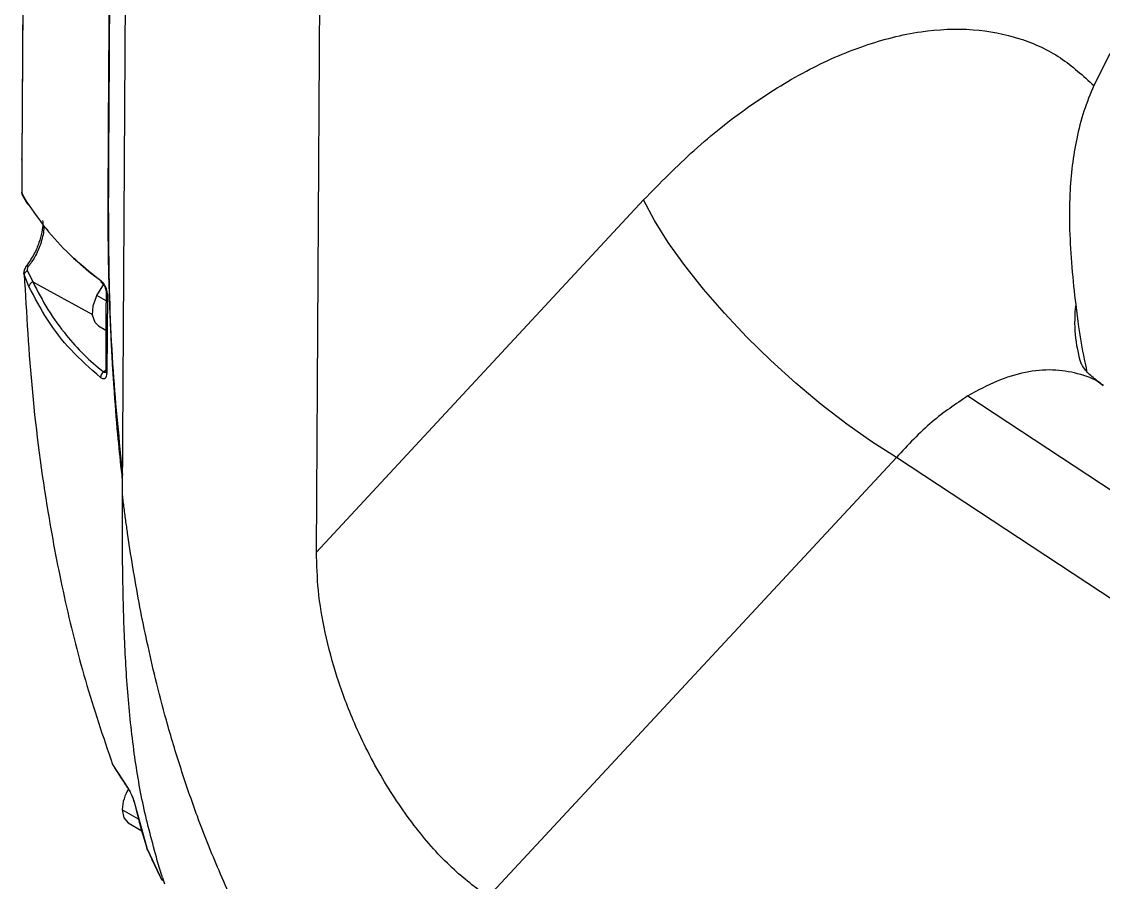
# Model space of a CAD drawing. Header units: millimetres. Extents: x -356 to 237, y 0 to 365.
# Drawn here: x -221.762 to -217.709, y 255.303 to 258.53 of the extents above; entities that cross this region are included whole.
import ezdxf

# ---------------------------------------------------------------- set-up
doc = ezdxf.new("R2010")
doc.units = ezdxf.units.MM

msp = doc.modelspace()

# ---------------------------------------------------------------- linework, layer by layer
at = {"color": 7, "linetype": 'Continuous', "lineweight": 25}
for p, q in [((-221.3844, 256.7558), (-221.354, 261.6857)), ((-220.6575, 256.5415), (-220.6356, 260.1034)), ((-221.7493, 259.855), (-221.7613, 258.0093)), ((-217.6259, 258.5255), (-217.7445, 258.2902)), ((-221.7619, 258.0173), (-221.7615, 257.8921)), ((-221.7609, 257.8845), (-221.7426, 257.8536)), ((-220.6575, 256.5415), (-219.4314, 257.8616)), ((-221.7527, 257.5817), (-221.7537, 257.5879)), ((-221.735, 257.5367), (-221.7527, 257.5817)), ((-221.7399, 257.5962), (-221.7202, 257.5541)), ((-221.7202, 257.5541), (-221.4967, 257.4315)), ((-221.4461, 257.4833), (-221.4809, 257.5033)), ((-221.441, 257.5096), (-221.4425, 257.2108)), ((-221.4746, 257.3901), (-221.4466, 257.3739)), ((-221.4553, 257.2167), (-221.447, 257.224)), ((-218.216, 257.1271), (-216.8862, 256.2503)), ((-218.4837, 256.896), (-220.0148, 255.2475)), ((-216.8887, 255.8443), (-218.4837, 256.896)), ((-221.4214, 255.7447), (-221.3628, 255.6547)), ((-221.4182, 255.7394), (-221.4173, 255.7387)), ((-221.3594, 255.6491), (-221.3559, 255.6432)), ((-221.3425, 255.6112), (-221.3421, 255.6097)), ((-221.3404, 255.6043), (-221.2922, 255.4277)), ((-221.3244, 255.5397), (-221.3857, 255.5751)), ((-221.3633, 255.5255), (-221.3122, 255.496)), ((-221.2908, 255.4241), (-221.2922, 255.4277)), ((-221.291, 255.4261), (-221.2365, 255.3113)), ((-221.2366, 255.3137), (-221.2301, 255.3095)), ((-221.2342, 255.3216), (-221.2329, 255.3181)), ((-221.2256, 255.2961), (-221.233, 255.3181))]:
    msp.add_line(p, q, dxfattribs=at)
at = {"color": 7, "linetype": 'Continuous', "lineweight": 25, "flags": 128}
for points in [[(-221.7501, 259.8659), (-221.7558, 258.9797), (-221.7619, 258.0173)], [(-218.4837, 256.896), (-218.5757, 256.9544), (-218.6704, 257.0211), (-218.7662, 257.095), (-218.8614, 257.1748), (-218.9546, 257.2594), (-219.0442, 257.3472), (-219.1287, 257.4368), (-219.2069, 257.5268), (-219.2773, 257.6157), (-219.3388, 257.7021), (-219.3905, 257.7845), (-219.4314, 257.8616)], [(-221.7442, 257.6145), (-221.7438, 257.6149), (-221.7426, 257.615), (-221.7409, 257.6147), (-221.7387, 257.6139), (-221.7361, 257.6127)], [(-221.4809, 257.5033), (-221.4583, 257.5389), (-221.4549, 257.5429)], [(-221.4746, 257.3901), (-221.4871, 257.4018), (-221.4965, 257.4291), (-221.4943, 257.4648), (-221.4809, 257.5033)], [(-221.3857, 255.5751), (-221.3799, 255.5446), (-221.3633, 255.5255), (-221.3633, 255.5255)]]:
    msp.add_lwpolyline(points, dxfattribs=at)
at = {"color": 7, "linetype": 'Continuous', "lineweight": 25}
for centre, radius, start, end in [((-221.749, 258.0143), 0.0133, 166.7134, 202.2746), ((-221.7447, 257.8854), 0.0162, 183.054, 214.8976), ((-221.7285, 257.854), 0.014, 181.5799, 217.8602), ((-221.7282, 257.8545), 0.0146, 218.35, 246.5544), ((-221.7343, 257.5783), 0.0187, 107.4246, 169.7733), ((-221.7143, 257.5341), 0.0208, 106.4876, 172.768), ((-221.4558, 257.5585), 0.0102, 174.9335, 231.1675), ((-221.4367, 257.5178), 0.0093, 184.0106, 241.8693), ((-217.2851, 257.4048), 0.531, 173.0661, 197.2166), ((-221.4397, 257.1944), 0.0272, 124.9067, 176.4608), ((-221.438, 257.2187), 0.00905, 182.3556, 240.2356), ((-221.4107, 255.7476), 0.0111, 194.7912, 227.1512), ((-221.2218, 255.5675), 0.1641, 148.1329, 177.3559), ((-221.3524, 255.6572), 0.0107, 193.5659, 229.301), ((-221.3324, 255.6098), 0.00968, 180.4163, 214.4729), ((-221.2835, 255.4333), 0.0103, 182.6019, 212.8627)]:
    msp.add_arc(centre, radius, start, end, dxfattribs=at)
for points, knots in [([(-221.384, 256.8137), (-221.3854, 256.8254), (-221.3921, 256.8817), (-221.4035, 256.9972), (-221.4138, 257.125), (-221.4206, 257.2292), (-221.4243, 257.2951), (-221.4274, 257.358), (-221.4302, 257.4206), (-221.4353, 257.5575), (-221.439, 257.7644), (-221.4373, 257.9869), (-221.4366, 258.1379), (-221.4362, 258.2133), (-221.4358, 258.274), (-221.4354, 258.339), (-221.4349, 258.4231), (-221.4342, 258.5408), (-221.4333, 258.6967), (-221.4324, 258.8374), (-221.4318, 258.9428), (-221.4314, 259.0027), (-221.431, 259.0648), (-221.4306, 259.1293), (-221.4302, 259.196), (-221.4293, 259.3424), (-221.428, 259.5624), (-221.4263, 259.8502), (-221.4247, 260.1224), (-221.4231, 260.3874), (-221.4213, 260.6821), (-221.4195, 261.0111), (-221.4173, 261.3717), (-221.4163, 261.6119), (-221.4158, 261.7324)], [0, 0, 0, 0, 0.0071681, 0.034581, 0.0707452, 0.0853446, 0.098209, 0.1110094, 0.1237495, 0.1364339, 0.1944883, 0.2499257, 0.2720832, 0.2865522, 0.2958765, 0.3090865, 0.3261823, 0.3471638, 0.3808108, 0.4212278, 0.4329328, 0.4451012, 0.4577352, 0.4708327, 0.4843947, 0.4984221, 0.5600629, 0.6185419, 0.6738581, 0.7260114, 0.7801411, 0.8535086, 0.9265738, 1, 1, 1, 1]), ([(-221.4127, 261.7301), (-221.4135, 261.5857), (-221.415, 261.297), (-221.4187, 260.7814), (-221.4238, 260.0052), (-221.429, 259.2287), (-221.4336, 258.5344), (-221.4361, 258.0998), (-221.4393, 257.6613), (-221.4256, 257.237), (-221.3972, 256.9594), (-221.3839, 256.8298)], [0, 0, 0, 0, 0.088377, 0.176699, 0.315496, 0.563357, 0.651885, 0.740432, 0.829271, 0.920259, 1, 1, 1, 1]), ([(-219.4314, 257.8616), (-219.3695, 257.9249), (-219.2463, 258.0509), (-219.0419, 258.2134), (-218.8287, 258.3471), (-218.6119, 258.4437), (-218.4006, 258.4978), (-218.2016, 258.5077), (-218.0228, 258.4738), (-217.8659, 258.402), (-217.7845, 258.3271), (-217.7445, 258.2902)], [0, 0, 0, 0, 0.13677, 0.272067, 0.402403, 0.524757, 0.637209, 0.737745, 0.829888, 0.916318, 1, 1, 1, 1]), ([(-217.7445, 258.2902), (-217.7574, 258.2586), (-217.7838, 258.1939), (-217.8095, 258.0933), (-217.8266, 257.9893), (-217.8359, 257.8751), (-217.8362, 257.7474), (-217.8277, 257.6089), (-217.8174, 257.5155), (-217.8122, 257.4689)], [0, 0, 0, 0, 0.122914, 0.250881, 0.372327, 0.501379, 0.662393, 0.831401, 1, 1, 1, 1]), ([(-221.7613, 258.0093), (-221.7613, 257.9885), (-221.7615, 257.9469), (-221.7611, 257.9054), (-221.7609, 257.8845)], [0, 0, 0, 0, 0.498734, 1, 1, 1, 1]), ([(-221.7609, 257.8845), (-221.7616, 257.8861), (-221.7625, 257.8882), (-221.7615, 257.8902), (-221.7613, 257.8906)], [0, 0, 0, 0, 0.75922, 1, 1, 1, 1]), ([(-221.7619, 257.8888), (-221.7618, 257.8867), (-221.7615, 257.883), (-221.7599, 257.8796), (-221.7591, 257.8781)], [0, 0, 0, 0, 0.542295, 1, 1, 1, 1]), ([(-221.758, 257.8761), (-221.7555, 257.8718), (-221.7494, 257.8615), (-221.7432, 257.8513), (-221.7396, 257.8454)], [0, 0, 0, 0, 0.423411, 1, 1, 1, 1]), ([(-221.7426, 257.8536), (-221.7198, 257.8202), (-221.6719, 257.7499), (-221.5795, 257.6501), (-221.5053, 257.5908), (-221.466, 257.5594)], [0, 0, 0, 0, 0.298665, 0.628535, 1, 1, 1, 1]), ([(-221.6839, 257.7845), (-221.6835, 257.7812), (-221.6816, 257.7667), (-221.6869, 257.7384), (-221.697, 257.6991), (-221.7156, 257.656), (-221.7344, 257.6288), (-221.7442, 257.6145)], [0, 0, 0, 0, 0.053706, 0.2389675, 0.4612669, 0.7182256, 1, 1, 1, 1]), ([(-221.6791, 257.765), (-221.6794, 257.7562), (-221.6801, 257.7375), (-221.6859, 257.7142), (-221.6955, 257.6836), (-221.7102, 257.6499), (-221.728, 257.6243), (-221.7361, 257.6127)], [0, 0, 0, 0, 0.160455, 0.338538, 0.432978, 0.743378, 1, 1, 1, 1]), ([(-221.4657, 257.5582), (-221.4956, 257.5807), (-221.5305, 257.6069), (-221.5607, 257.6384), (-221.5651, 257.643)], [0, 0, 0, 0, 0.8544132, 1, 1, 1, 1]), ([(-221.7442, 257.6145), (-221.7468, 257.6107), (-221.7507, 257.6047), (-221.7535, 257.5954), (-221.7537, 257.5903), (-221.7539, 257.5877)], [0, 0, 0, 0, 0.475162, 0.732028, 1, 1, 1, 1]), ([(-221.7527, 257.5817), (-221.7443, 257.4348), (-221.727, 257.1355), (-221.6742, 256.7329), (-221.6052, 256.3726), (-221.5273, 256.057), (-221.457, 255.8496), (-221.4214, 255.7447)], [0, 0, 0, 0, 0.235572, 0.479934, 0.64944, 0.82282, 1, 1, 1, 1]), ([(-221.7399, 257.5962), (-221.7403, 257.5975), (-221.741, 257.6002), (-221.7404, 257.6045), (-221.7388, 257.6088), (-221.737, 257.6113), (-221.7361, 257.6127)], [0, 0, 0, 0, 0.23025, 0.47145, 0.725289, 1, 1, 1, 1]), ([(-221.4668, 257.1961), (-221.5049, 257.2292), (-221.5793, 257.2939), (-221.6682, 257.4107), (-221.7129, 257.495), (-221.735, 257.5367)], [0, 0, 0, 0, 0.345254, 0.676264, 1, 1, 1, 1]), ([(-221.7202, 257.5541), (-221.7022, 257.5192), (-221.6659, 257.4488), (-221.6001, 257.3589), (-221.5308, 257.2796), (-221.4807, 257.2379), (-221.4553, 257.2167)], [0, 0, 0, 0, 0.271969, 0.548454, 0.770871, 1, 1, 1, 1]), ([(-221.441, 257.5096), (-221.4415, 257.5148), (-221.4426, 257.5257), (-221.4491, 257.5397), (-221.4568, 257.5515), (-221.463, 257.5569), (-221.466, 257.5594)], [0, 0, 0, 0, 0.270988, 0.569377, 0.798087, 1, 1, 1, 1]), ([(-221.4622, 257.5505), (-221.4612, 257.5497), (-221.4589, 257.5479), (-221.456, 257.5444), (-221.4532, 257.5404), (-221.4507, 257.5359), (-221.4486, 257.5312), (-221.4466, 257.525), (-221.4462, 257.5202), (-221.4459, 257.5171)], [0, 0, 0, 0, 0.104897, 0.224287, 0.354248, 0.489745, 0.626058, 0.759049, 1, 1, 1, 1]), ([(-221.4459, 257.5172), (-221.4462, 257.4721), (-221.4467, 257.3725), (-221.4469, 257.2728), (-221.4471, 257.2183)], [0, 0, 0, 0, 0.4527, 1, 1, 1, 1]), ([(-217.8122, 257.4689), (-217.8087, 257.4411), (-217.8, 257.3728), (-217.7861, 257.29), (-217.7743, 257.2354), (-217.7711, 257.2206)], [0, 0, 0, 0, 0.334711, 0.819975, 1, 1, 1, 1]), ([(-221.4469, 257.2153), (-221.4476, 257.2149), (-221.4489, 257.2142), (-221.4512, 257.2141), (-221.4534, 257.215), (-221.4546, 257.2161), (-221.4553, 257.2167)], [0, 0, 0, 0, 0.244087, 0.471086, 0.714949, 1, 1, 1, 1]), ([(-217.7093, 257.1648), (-217.7124, 257.1674), (-217.7395, 257.1902), (-217.805, 257.213), (-217.9007, 257.2283), (-218.0039, 257.2174), (-218.1117, 257.1847), (-218.1801, 257.1469), (-218.216, 257.1271)], [0, 0, 0, 0, 0.022722, 0.197933, 0.374329, 0.564012, 0.77178, 1, 1, 1, 1]), ([(-217.7086, 257.166), (-217.7233, 257.1768), (-217.75, 257.1962), (-217.7776, 257.2249), (-217.7889, 257.2427), (-217.7924, 257.2481)], [0, 0, 0, 0, 0.464215, 0.836554, 1, 1, 1, 1]), ([(-221.4668, 257.1961), (-221.4636, 257.194), (-221.4577, 257.1901), (-221.4476, 257.1931), (-221.4431, 257.2015), (-221.4427, 257.2075), (-221.4425, 257.2108)], [0, 0, 0, 0, 0.2958977, 0.5277613, 0.7363316, 1, 1, 1, 1]), ([(-218.216, 257.1271), (-218.2619, 257.0961), (-218.3603, 257.0297), (-218.4408, 256.9425), (-218.4837, 256.896)], [0, 0, 0, 0, 0.467203, 1, 1, 1, 1]), ([(-221.2539, 255.3847), (-221.2724, 255.4526), (-221.3095, 255.5893), (-221.3448, 255.8058), (-221.3675, 256.03), (-221.3795, 256.2633), (-221.3847, 256.505), (-221.3845, 256.6702), (-221.3844, 256.7558)], [0, 0, 0, 0, 0.152669, 0.307243, 0.475377, 0.641531, 0.814233, 1, 1, 1, 1]), ([(-220.669, 254.6747), (-220.7156, 254.7521), (-220.8058, 254.902), (-220.9235, 255.1266), (-221.0223, 255.3412), (-221.1015, 255.5403), (-221.1666, 255.7286), (-221.2182, 255.9008), (-221.2599, 256.0603), (-221.2923, 256.2019), (-221.3195, 256.336), (-221.3433, 256.4689), (-221.36, 256.5756), (-221.3713, 256.6548), (-221.3781, 256.7054), (-221.3823, 256.739), (-221.3844, 256.7558)], [0, 0, 0, 0, 0.122123, 0.236336, 0.342573, 0.441293, 0.525874, 0.611771, 0.684168, 0.748595, 0.80817, 0.868992, 0.931097, 0.954183, 0.977151, 1, 1, 1, 1]), ([(-220.0148, 255.2475), (-220.0606, 255.2826), (-220.1598, 255.3588), (-220.2915, 255.5101), (-220.4152, 255.6922), (-220.5118, 255.8833), (-220.5815, 256.0679), (-220.626, 256.2346), (-220.6531, 256.3922), (-220.6561, 256.4936), (-220.6575, 256.5415)], [0, 0, 0, 0, 0.11582, 0.250787, 0.400552, 0.557474, 0.679749, 0.796341, 0.903809, 1, 1, 1, 1]), ([(-221.4182, 255.7394), (-221.4098, 255.7257), (-221.3914, 255.6959), (-221.3717, 255.6671), (-221.3611, 255.6516)], [0, 0, 0, 0, 0.462512, 1, 1, 1, 1]), ([(-221.3404, 255.6043), (-221.3417, 255.609), (-221.3446, 255.6193), (-221.3506, 255.633), (-221.3566, 255.6451), (-221.3609, 255.6517), (-221.3628, 255.6547)], [0, 0, 0, 0, 0.266951, 0.576911, 0.80783, 1, 1, 1, 1]), ([(-221.3421, 255.6097), (-221.3355, 255.5826), (-221.321, 255.5232), (-221.3034, 255.4646), (-221.2938, 255.4328)], [0, 0, 0, 0, 0.456721, 1, 1, 1, 1]), ([(-221.2922, 255.4277), (-221.2835, 255.4088), (-221.2662, 255.3713), (-221.248, 255.3341), (-221.239, 255.3155)], [0, 0, 0, 0, 0.500608, 1, 1, 1, 1]), ([(-221.2343, 255.3216), (-221.2375, 255.3317), (-221.2443, 255.3526), (-221.2506, 255.3737), (-221.2539, 255.3846)], [0, 0, 0, 0, 0.481394, 1, 1, 1, 1]), ([(-221.239, 255.3155), (-221.2396, 255.3162), (-221.2403, 255.3171), (-221.2395, 255.3174), (-221.2392, 255.3175)], [0, 0, 0, 0, 0.770762, 1, 1, 1, 1]), ([(-221.2343, 255.3216), (-221.2338, 255.32), (-221.233, 255.3175), (-221.2325, 255.3121), (-221.2368, 255.3135), (-221.2383, 255.3149), (-221.239, 255.3155)], [0, 0, 0, 0, 0.364397, 0.574228, 0.807822, 1, 1, 1, 1])]:
    msp.add_open_spline(points, degree=3, knots=knots, dxfattribs=at)

doc.saveas('drawing.dxf')
